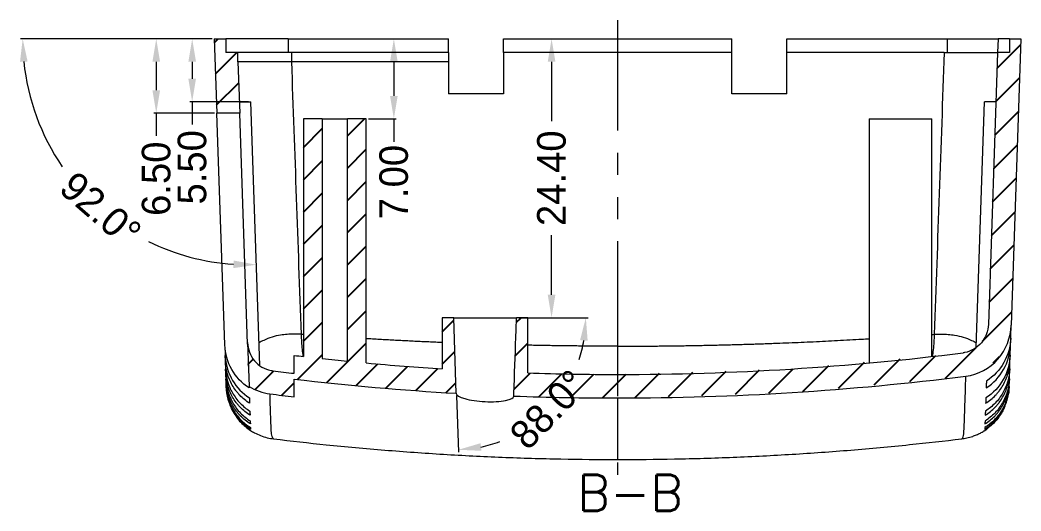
# Model space of a CAD drawing. Extents: x -222 to 335, y 201 to 414.
# Drawn here: x 242.3 to 329.9, y 370.3 to 413.3 of the extents above; entities that cross this region are included whole.
import ezdxf

# ---------------------------------------------------------------- set-up
doc = ezdxf.new("R2010")
doc.units = 0
doc.header["$MEASUREMENT"] = 0
doc.linetypes.add('PHANTOM', pattern=[2.5, 1.25, -0.25, 0.25, -0.25, 0.25, -0.25])
doc.layers.add('10', color=7, linetype='Continuous')
doc.layers.add('TOP', color=7, linetype='Continuous')
doc.styles.add('blockfont', font='simplex.shx', dxfattribs={"bigfont": 'bigfont'})
doc.dimstyles.get("Standard").update_dxf_attribs({"dimtxt": 0.18, "dimasz": 0.18, "dimexe": 0.18, "dimexo": 0.0625, "dimgap": 0.09, "dimtad": 0, "dimtih": 1, "dimtoh": 1, "dimdec": 4, "dimzin": 0, "dimdsep": 46, "dimtxsty": 'Standard', "dimcen": 0.09, "dimadec": 0, "dimazin": 0, "dimtfac": 1, "dimtdec": 4, "dimtofl": 0, "dimtmove": 0, "dimatfit": 3, "dimfxl": 0, "dimtolj": 1, "dimtzin": 0, "dimarcsym": 0})

# ---------------------------------------------------------------- blocks, each defined once
blk = doc.blocks.new('HATCH3')
at = {"color": 200, "linetype": 'Continuous'}
for p, q in [((259.3, 418.045), (259.618, 418.363)), ((259.393, 415.311), (261.246, 417.163)), ((327.8, 415.802), (329.872, 417.871)), ((259.487, 412.578), (261.422, 414.511)), ((327.7, 412.874), (329.772, 414.944)), ((327.6, 409.947), (329.672, 412.017)), ((270.939, 409.883), (272.42, 411.363)), ((267.089, 408.864), (268.739, 410.513)), ((270.939, 407.056), (272.589, 408.705)), ((327.5, 407.02), (329.572, 409.09)), ((267.089, 406.037), (268.739, 407.686)), ((270.939, 404.229), (272.589, 405.878)), ((327.4, 404.093), (329.472, 406.163)), ((267.089, 403.21), (268.739, 404.859)), ((270.939, 401.402), (272.589, 403.051)), ((327.3, 401.166), (329.372, 403.236)), ((267.089, 400.383), (268.739, 402.032)), ((270.939, 398.575), (272.589, 400.224)), ((327.199, 398.239), (329.271, 400.309)), ((267.089, 397.556), (268.739, 399.205)), ((270.939, 395.748), (272.589, 397.397)), ((327.099, 395.312), (329.171, 397.382)), ((267.089, 394.729), (268.739, 396.378)), ((270.939, 392.921), (272.589, 394.57)), ((326.526, 391.913), (329.071, 394.455)), ((267.089, 391.902), (268.739, 393.551)), ((279.239, 392.732), (280.247, 393.739)), ((285.725, 393.557), (286.131, 393.963)), ((269.134, 388.291), (272.589, 391.743)), ((285.623, 390.628), (286.739, 391.743)), ((266.567, 388.553), (268.739, 390.724)), ((279.239, 389.905), (280.342, 391.007)), ((323.288, 388.678), (325.962, 391.349)), ((262.264, 389.909), (262.698, 390.343)), ((271.702, 388.03), (273.588, 389.914)), ((313.916, 387.796), (316.202, 390.079)), ((317.04, 388.09), (319.326, 390.374)), ((320.164, 388.384), (322.45, 390.668)), ((327.452, 390.01), (327.999, 390.557)), ((262.869, 387.686), (264.493, 389.309)), ((274.295, 387.793), (276.201, 389.697)), ((276.933, 387.602), (278.845, 389.511)), ((285.52, 387.699), (286.942, 389.119)), ((287.695, 387.045), (289.704, 389.052)), ((290.456, 386.975), (292.496, 389.014)), ((293.259, 386.949), (295.332, 389.02)), ((296.125, 386.985), (298.254, 389.111)), ((299.046, 387.076), (301.175, 389.203)), ((301.968, 387.168), (304.096, 389.294)), ((304.889, 387.259), (307.018, 389.386)), ((307.81, 387.351), (309.953, 389.491)), ((310.792, 387.502), (313.077, 389.785)), ((265.18, 387.168), (266.272, 388.259)), ((279.572, 387.41), (280.438, 388.275))]:
    blk.add_line(p, q, dxfattribs=at)
blk = doc.blocks.new('*D68')
at = {"color": 4, "linetype": 'Continuous', "lineweight": 9}
for p, q in [((286.939, 411.663), (289.006, 411.663)), ((288.806, 409.663), (288.806, 404.455)), ((288.806, 389.263), (288.806, 394.471)), ((286.939, 387.263), (289.006, 387.263))]:
    blk.add_line(p, q, dxfattribs=at)
for points in [[(288.473, 409.663), (289.139, 409.663), (288.806, 411.663)], [(288.473, 389.263), (289.139, 389.263), (288.806, 387.263)]]:
    blk.add_solid(points, dxfattribs=at)
at = {"layer": 'Defpoints', "color": 0, "linetype": 'Continuous', "lineweight": 9}
for p in [(286.739, 411.663), (288.806, 411.663), (286.739, 387.263)]:
    blk.add_point(p, dxfattribs=at)
at = {"color": 3, "linetype": 'Continuous', "lineweight": 9, "insert": (288.806, 399.463), "char_height": 2.5, "attachment_point": 5, "rotation": 90}
blk.add_mtext('\\A1;24.40', dxfattribs=at)
blk = doc.blocks.new('*D69')
at = {"color": 4, "linetype": 'Continuous', "lineweight": 9}
for p, q in [((285.939, 387.263), (292.005, 387.263)), ((280.477, 380.443), (280.65, 375.504))]:
    blk.add_line(p, q, dxfattribs=at)
for start, end in [(341.56716, 350.08027), (281.91973, 290.43284)]:
    blk.add_arc((280.239, 387.263), 11.566, start, end, dxfattribs=at)
for points in [[(291.3, 385.299), (291.965, 385.242), (291.805, 387.263)], [(282.668, 375.615), (282.588, 376.277), (280.643, 375.704)]]:
    blk.add_solid(points, dxfattribs=at)
at = {"layer": 'Defpoints', "color": 0, "linetype": 'Continuous', "lineweight": 9}
for p in [(280.239, 387.263), (280.239, 387.263), (285.739, 387.263), (280.47, 380.643), (286.254, 377.384)]:
    blk.add_point(p, dxfattribs=at)
at = {"color": 3, "linetype": 'Continuous', "lineweight": 9, "insert": (288.559, 379.228), "char_height": 2.5, "attachment_point": 5, "rotation": 46}
blk.add_mtext('\\A1;88.0°', dxfattribs=at)
blk = doc.blocks.new('*D71')
at = {"color": 4, "linetype": 'Continuous', "lineweight": 9}
blk.add_line((259.089, 411.663), (242.315, 411.663), dxfattribs=at)
for start, end in [(185.79714, 214.45134), (243.69273, 266.16221)]:
    blk.add_arc((262.29, 411.663), 19.775, start, end, dxfattribs=at)
for points in [[(242.283, 409.649), (242.949, 409.682), (242.515, 411.663)], [(260.972, 392.265), (260.961, 391.599), (262.966, 391.899)]]:
    blk.add_solid(points, dxfattribs=at)
at = {"layer": 'Defpoints', "color": 0, "linetype": 'Continuous', "lineweight": 9}
for p in [(259.289, 411.663), (260.289, 411.663), (262.478, 406.163), (245.278, 401.581), (263.268, 383.076)]:
    blk.add_point(p, dxfattribs=at)
at = {"color": 3, "linetype": 'Continuous', "lineweight": 9, "insert": (249.335, 396.722), "char_height": 2.5, "attachment_point": 5, "rotation": 319.07204}
blk.add_mtext('\\A1;92.0°', dxfattribs=at)
blk = doc.blocks.new('*D72')
at = {"color": 4, "linetype": 'Continuous', "lineweight": 9}
for p, q in [((259.089, 411.663), (257.15, 411.663)), ((257.35, 409.663), (257.35, 408.163)), ((262.278, 406.163), (257.15, 406.163)), ((257.35, 406.163), (257.35, 404.163))]:
    blk.add_line(p, q, dxfattribs=at)
for points in [[(257.017, 409.663), (257.684, 409.663), (257.35, 411.663)], [(257.017, 408.163), (257.684, 408.163), (257.35, 406.163)]]:
    blk.add_solid(points, dxfattribs=at)
at = {"layer": 'Defpoints', "color": 0, "linetype": 'Continuous', "lineweight": 9}
for p in [(259.289, 411.663), (257.35, 406.163), (262.478, 406.163)]:
    blk.add_point(p, dxfattribs=at)
at = {"color": 3, "linetype": 'Continuous', "lineweight": 9, "insert": (257.35, 400.421), "char_height": 2.5, "attachment_point": 5, "rotation": 90}
blk.add_mtext('\\A1;5.50', dxfattribs=at)
blk = doc.blocks.new('*D73')
at = {"color": 4, "linetype": 'Continuous', "lineweight": 9}
for p, q in [((259.089, 411.663), (254.006, 411.663)), ((254.206, 409.663), (254.206, 407.163)), ((259.311, 405.163), (254.006, 405.163)), ((254.206, 405.163), (254.206, 403.163))]:
    blk.add_line(p, q, dxfattribs=at)
for points in [[(253.872, 409.663), (254.539, 409.663), (254.206, 411.663)], [(253.872, 407.163), (254.539, 407.163), (254.206, 405.163)]]:
    blk.add_solid(points, dxfattribs=at)
at = {"layer": 'Defpoints', "color": 0, "linetype": 'Continuous', "lineweight": 9}
for p in [(259.289, 411.663), (254.206, 405.163), (259.511, 405.163)]:
    blk.add_point(p, dxfattribs=at)
at = {"color": 3, "linetype": 'Continuous', "lineweight": 9, "insert": (254.206, 399.421), "char_height": 2.5, "attachment_point": 5, "rotation": 90}
blk.add_mtext('\\A1;6.50', dxfattribs=at)
blk = doc.blocks.new('*D74')
at = {"color": 4, "linetype": 'Continuous', "lineweight": 9}
for p, q in [((272.966, 411.663), (275.201, 411.663)), ((275.001, 409.663), (275.001, 406.663)), ((272.789, 404.663), (275.201, 404.663)), ((275.001, 404.663), (275.001, 402.663))]:
    blk.add_line(p, q, dxfattribs=at)
for points in [[(274.668, 409.663), (275.335, 409.663), (275.001, 411.663)], [(274.668, 406.663), (275.335, 406.663), (275.001, 404.663)]]:
    blk.add_solid(points, dxfattribs=at)
at = {"layer": 'Defpoints', "color": 0, "linetype": 'Continuous', "lineweight": 9}
for p in [(272.766, 411.663), (272.589, 404.663), (275.001, 404.663)]:
    blk.add_point(p, dxfattribs=at)
at = {"color": 3, "linetype": 'Continuous', "lineweight": 9, "insert": (275.001, 399.13), "char_height": 2.5, "attachment_point": 5, "rotation": 90}
blk.add_mtext('\\A1;7.00', dxfattribs=at)

msp = doc.modelspace()

# ---------------------------------------------------------------- linework, layer by layer
at = {"color": 7, "linetype": 'Continuous', "lineweight": 9}
for p, q in [((280.47, 380.643), (280.239, 387.263)), ((266.272, 382.395), (266.272, 383.958)), ((266.272, 380.34), (266.272, 381.884))]:
    msp.add_line(p, q, dxfattribs=at)
at = {"layer": '10', "color": 1, "linetype": 'PHANTOM', "lineweight": 9, "ltscale": 7.743802}
msp.add_line((294.589, 413.308), (294.589, 373.508), dxfattribs=at)
at = {"layer": '10', "color": 7, "linetype": 'Continuous', "lineweight": 9}
for p, q in [((259.289, 411.663), (260.289, 411.663)), ((259.289, 411.663), (259.511, 405.163)), ((260.289, 411.663), (260.289, 410.463)), ((265.744, 411.663), (265.744, 410.463)), ((265.744, 411.663), (279.789, 411.663)), ((279.789, 410.463), (279.789, 411.663)), ((284.589, 411.663), (304.589, 411.663)), ((284.589, 410.463), (284.589, 411.663)), ((304.589, 410.463), (304.589, 411.663)), ((309.389, 410.463), (309.389, 411.663)), ((309.389, 411.663), (323.434, 411.663)), ((323.434, 411.663), (323.434, 410.463)), ((327.888, 411.663), (327.847, 410.463)), ((328.889, 411.663), (327.888, 411.663)), ((328.889, 411.663), (329.889, 411.663)), ((328.889, 411.663), (328.889, 410.463)), ((329.889, 411.663), (329.032, 386.598)), ((261.359, 410.463), (260.289, 410.463)), ((261.359, 409.663), (261.359, 410.463)), ((266.037, 410.463), (266.037, 409.663)), ((279.789, 410.463), (266.037, 410.463)), ((279.789, 410.463), (279.789, 409.663)), ((284.589, 410.463), (284.589, 406.863)), ((304.589, 410.463), (284.589, 410.463)), ((304.589, 406.863), (304.589, 410.463)), ((309.389, 406.863), (309.389, 410.463)), ((323.169, 410.463), (309.389, 410.463)), ((327.847, 410.463), (327.033, 386.665)), ((328.889, 410.463), (327.847, 410.463)), ((261.359, 409.663), (261.513, 405.163)), ((279.789, 409.663), (266.037, 409.663)), ((279.789, 409.663), (279.789, 406.863)), ((284.589, 406.863), (279.789, 406.863)), ((309.389, 406.863), (304.589, 406.863)), ((261.478, 406.163), (262.478, 406.163)), ((263.268, 383.076), (262.478, 406.163)), ((325.964, 384.651), (326.7, 406.163)), ((327.7, 406.163), (326.7, 406.163)), ((261.513, 405.163), (259.511, 405.163)), ((260.205, 384.875), (259.511, 405.163)), ((262.204, 384.951), (261.513, 405.163)), ((267.089, 404.663), (267.089, 383.863)), ((268.739, 404.663), (267.089, 404.663)), ((267.089, 404.663), (267.089, 383.863)), ((268.739, 404.663), (268.739, 404.663)), ((268.739, 404.663), (270.939, 404.663)), ((268.739, 404.663), (268.739, 383.68)), ((272.589, 404.663), (270.939, 404.663)), ((270.939, 383.454), (270.939, 404.663)), ((272.589, 383.298), (272.589, 404.663)), ((272.589, 383.298), (272.589, 404.663)), ((316.589, 404.663), (316.589, 383.304)), ((316.589, 404.663), (322.089, 404.663)), ((322.089, 383.868), (322.089, 404.663)), ((280.239, 387.263), (279.239, 387.263)), ((279.239, 387.263), (279.239, 382.784)), ((280.239, 387.263), (280.239, 387.263)), ((280.239, 387.263), (285.739, 387.263)), ((286.739, 387.263), (285.739, 387.263)), ((286.739, 382.424), (286.739, 387.263)), ((262.2, 385.079), (262.331, 381.25)), ((328.973, 384.875), (328.992, 385.448)), ((260.253, 383.495), (260.237, 383.95)), ((328.925, 383.495), (328.941, 383.95)), ((260.289, 382.427), (260.277, 382.771)), ((328.889, 382.427), (328.901, 382.771)), ((260.316, 381.654), (260.308, 381.888)), ((260.33, 381.229), (260.327, 381.323)), ((328.848, 381.229), (328.851, 381.323)), ((328.862, 381.654), (328.87, 381.888)), ((280.47, 380.646), (280.47, 380.643)), ((262.462, 377.402), (262.463, 377.393)), ((326.716, 377.402), (326.715, 377.393))]:
    msp.add_line(p, q, dxfattribs=at)
at = {"layer": '10', "color": 80, "linetype": 'Continuous', "lineweight": 9}
for p, q in [((327.033, 386.665), (327.033, 386.665)), ((329.032, 386.598), (329.032, 386.598)), ((262.2, 385.078), (262.2, 385.079)), ((324.831, 384.192), (324.833, 384.192)), ((264.4, 382.621), (264.404, 382.62)), ((294.589, 382.297), (294.589, 382.297)), ((325.07, 382.146), (325.072, 382.146)), ((262.331, 381.25), (262.331, 381.25)), ((264.157, 380.593), (264.161, 380.593)), ((294.589, 380.237), (294.589, 380.237))]:
    msp.add_line(p, q, dxfattribs=at)
at = {"layer": '10', "color": 7, "linetype": 'Continuous', "lineweight": 9}
for points, knots in [([(265.744, 411.663), (265.31, 411.663), (264.451, 411.663), (263.268, 411.663), (262.235, 411.663), (261.39, 411.663), (260.761, 411.663), (260.375, 411.663), (260.284, 411.663), (260.291, 411.663)], [0, 0, 0, 0, 0.141604, 0.285705, 0.429151, 0.570419, 0.713967, 0.858214, 1, 1, 1, 1]), ([(323.434, 411.663), (323.868, 411.663), (324.727, 411.663), (325.91, 411.663), (326.943, 411.663), (327.556, 411.663), (327.836, 411.663), (327.879, 411.663)], [0, 0, 0, 0, 0.237386, 0.478957, 0.71943, 0.956252, 1, 1, 1, 1]), ([(266.037, 410.463), (264.709, 410.463), (263.522, 410.463), (261.821, 410.463), (261.354, 410.463), (261.361, 410.463)], [0, 0, 0, 0, 0.5, 0.5, 1, 1, 1, 1]), ([(323.169, 410.463), (324.482, 410.463), (325.689, 410.463), (327.385, 410.463), (327.851, 410.463), (327.845, 410.463)], [0, 0, 0, 0, 0.5, 0.5, 1, 1, 1, 1]), ([(262.304, 409.663), (262.282, 409.663), (262.237, 409.663), (262.173, 409.663), (262.11, 409.663), (262.048, 409.663), (261.988, 409.663), (261.93, 409.663), (261.873, 409.663), (261.819, 409.663), (261.767, 409.663), (261.718, 409.663), (261.671, 409.663), (261.627, 409.663), (261.586, 409.663), (261.548, 409.663), (261.513, 409.663), (261.481, 409.663), (261.453, 409.663), (261.428, 409.663), (261.407, 409.663), (261.39, 409.663), (261.376, 409.663), (261.367, 409.663), (261.362, 409.663), (261.358, 409.663)], [0, 0, 0, 0, 0.036384, 0.073336, 0.110845, 0.148899, 0.187487, 0.226594, 0.266208, 0.306313, 0.346894, 0.387936, 0.429419, 0.471328, 0.513644, 0.556347, 0.599417, 0.642833, 0.686576, 0.730622, 0.77495, 0.819536, 0.864358, 0.909392, 1, 1, 1, 1]), ([(266.037, 409.663), (265.998, 409.663), (265.919, 409.663), (265.802, 409.663), (265.685, 409.663), (265.568, 409.663), (265.453, 409.663), (265.337, 409.663), (265.223, 409.663), (265.11, 409.663), (264.997, 409.663), (264.885, 409.663), (264.775, 409.663), (264.666, 409.663), (264.558, 409.663), (264.451, 409.663), (264.345, 409.663), (264.241, 409.663), (264.139, 409.663), (264.037, 409.663), (263.938, 409.663), (263.84, 409.663), (263.744, 409.663), (263.649, 409.663), (263.557, 409.663), (263.466, 409.663), (263.377, 409.663), (263.29, 409.663), (263.205, 409.663), (263.122, 409.663), (263.04, 409.663), (262.961, 409.663), (262.91, 409.663), (262.884, 409.663)], [0, 0, 0, 0, 0.032571, 0.065198, 0.097873, 0.130588, 0.163335, 0.196107, 0.228894, 0.26169, 0.294485, 0.327273, 0.360044, 0.392791, 0.425505, 0.458179, 0.490805, 0.523374, 0.555879, 0.588311, 0.620664, 0.652929, 0.685099, 0.717167, 0.749125, 0.780965, 0.812682, 0.844268, 0.875715, 0.907019, 0.938172, 0.969167, 1, 1, 1, 1]), ([(285.5, 380.406), (285.503, 380.496), (285.506, 380.586), (285.509, 380.676), (285.566, 382.298), (285.622, 383.921), (285.679, 385.543), (285.699, 386.116), (285.719, 386.69), (285.739, 387.263)], [0, 0, 0, 0, 0.039297, 0.039297, 0.039297, 0.749131, 0.749131, 0.749131, 1, 1, 1, 1]), ([(327.033, 386.665), (327.023, 386.383), (326.967, 386.1), (326.87, 385.836), (326.767, 385.558), (326.615, 385.295), (326.425, 385.068), (326.237, 384.844), (326.008, 384.65), (325.756, 384.504), (325.511, 384.363), (325.238, 384.262), (324.96, 384.212), (324.917, 384.204), (324.874, 384.198), (324.831, 384.192)], [0, 0, 0, 0, 0.235702, 0.235702, 0.235702, 0.483394, 0.483394, 0.483394, 0.727476, 0.727476, 0.727476, 0.964115, 0.964115, 0.964115, 1, 1, 1, 1]), ([(325.072, 382.146), (326.151, 382.282), (327.154, 382.829), (328.58, 384.452), (328.994, 385.51), (329.032, 386.598)], [0, 0, 0, 0, 0.5, 0.5, 1, 1, 1, 1]), ([(328.993, 385.471), (328.995, 385.517), (328.998, 385.604), (329.002, 385.727), (329.005, 385.834), (329.008, 385.925), (329.011, 385.999), (329.013, 386.055), (329.016, 386.142), (329.02, 386.261), (329.026, 386.427), (329.029, 386.538), (329.032, 386.598)], [0, 0, 0, 0, 0.129403, 0.242895, 0.340478, 0.422153, 0.48792, 0.537781, 0.571735, 0.719571, 0.849259, 1, 1, 1, 1]), ([(266.881, 385.812), (266.67, 385.82), (266.25, 385.835), (265.651, 385.808), (265.002, 385.733), (264.293, 385.567), (263.669, 385.32), (263.327, 385.133), (263.201, 385.055)], [0, 0, 0, 0, 0.138803, 0.276539, 0.412213, 0.609172, 0.842729, 1, 1, 1, 1]), ([(266.881, 385.812), (266.891, 385.593), (266.913, 385.145), (266.969, 384.493), (267.017, 384.07), (267.044, 383.868)], [0, 0, 0, 0, 0.32986, 0.673991, 1, 1, 1, 1]), ([(322.297, 385.812), (322.286, 385.584), (322.264, 385.128), (322.208, 384.479), (322.16, 384.065), (322.135, 383.873)], [0, 0, 0, 0, 0.344145, 0.689223, 1, 1, 1, 1]), ([(322.297, 385.812), (322.508, 385.82), (322.928, 385.835), (323.528, 385.808), (324.179, 385.733), (324.888, 385.564), (325.51, 385.319), (325.852, 385.134), (325.978, 385.056)], [0, 0, 0, 0, 0.138879, 0.276521, 0.412465, 0.612092, 0.84317, 1, 1, 1, 1]), ([(262.2, 385.078), (262.209, 384.799), (262.264, 384.518), (262.36, 384.256), (262.461, 383.983), (262.611, 383.724), (262.798, 383.501), (262.982, 383.279), (263.209, 383.087), (263.457, 382.941), (263.701, 382.799), (263.973, 382.696), (264.25, 382.644), (264.301, 382.635), (264.352, 382.626), (264.404, 382.62)], [0, 0, 0, 0, 0.234243, 0.234243, 0.234243, 0.478338, 0.478338, 0.478338, 0.720188, 0.720188, 0.720188, 0.956981, 0.956981, 0.956981, 1, 1, 1, 1]), ([(279.237, 385.085), (279.048, 385.093), (278.656, 385.11), (278.06, 385.136), (277.449, 385.164), (276.836, 385.193), (276.223, 385.223), (275.608, 385.254), (274.992, 385.287), (274.374, 385.32), (273.756, 385.355), (273.159, 385.389), (272.77, 385.412), (272.586, 385.423)], [0, 0, 0, 0, 0.084846, 0.176275, 0.26796, 0.359899, 0.452093, 0.544543, 0.637248, 0.730209, 0.823425, 0.916897, 1, 1, 1, 1]), ([(294.589, 384.768), (294.399, 384.768), (294.02, 384.768), (293.449, 384.769), (292.877, 384.772), (292.303, 384.775), (291.727, 384.779), (291.15, 384.784), (290.571, 384.789), (289.99, 384.796), (289.408, 384.804), (288.824, 384.812), (288.239, 384.822), (287.652, 384.832), (287.151, 384.842), (286.846, 384.848), (286.737, 384.851)], [0, 0, 0, 0, 0.072397, 0.145015, 0.217854, 0.290914, 0.364195, 0.437696, 0.511417, 0.585358, 0.659518, 0.733898, 0.808497, 0.883315, 0.958351, 1, 1, 1, 1]), ([(294.589, 384.768), (294.783, 384.768), (295.17, 384.768), (295.752, 384.769), (296.333, 384.772), (296.914, 384.775), (297.495, 384.779), (298.076, 384.784), (298.658, 384.79), (299.239, 384.797), (299.82, 384.804), (300.401, 384.813), (300.982, 384.823), (301.562, 384.833), (302.143, 384.844), (302.724, 384.857), (303.304, 384.87), (303.884, 384.884), (304.464, 384.899), (305.044, 384.915), (305.624, 384.931), (306.204, 384.949), (306.783, 384.968), (307.362, 384.987), (307.941, 385.008), (308.682, 385.035), (309.585, 385.07), (310.649, 385.115), (311.713, 385.163), (312.776, 385.214), (313.838, 385.268), (314.899, 385.325), (315.817, 385.377), (316.381, 385.41), (316.592, 385.423)], [0, 0, 0, 0, 0.026276, 0.052554, 0.078833, 0.105113, 0.131394, 0.157677, 0.183962, 0.210248, 0.236535, 0.262825, 0.289116, 0.315409, 0.341704, 0.368001, 0.3943, 0.420601, 0.446905, 0.473211, 0.499519, 0.52583, 0.552143, 0.578459, 0.604778, 0.631099, 0.679575, 0.728076, 0.776601, 0.825151, 0.873727, 0.922328, 0.970956, 1, 1, 1, 1]), ([(328.942, 383.973), (328.947, 384.116), (328.957, 384.407), (328.967, 384.718), (328.973, 384.875)], [0, 0, 0, 0, 0.510707, 1, 1, 1, 1]), ([(262.381, 379.769), (262.063, 379.969), (261.777, 380.204), (261.456, 380.539), (261.394, 380.608), (261.274, 380.751), (261.215, 380.825), (261.048, 381.05), (260.946, 381.205), (260.763, 381.527), (260.681, 381.693), (260.537, 382.037), (260.475, 382.215), (260.323, 382.753), (260.266, 383.119), (260.253, 383.495)], [0, 0, 0, 0, 0.25, 0.25, 0.3125, 0.3125, 0.375, 0.375, 0.5, 0.5, 0.625, 0.625, 0.75, 0.75, 1, 1, 1, 1]), ([(262.27, 383.008), (262.27, 383.015), (262.268, 383.081), (262.266, 383.146), (262.264, 383.203), (262.264, 383.207)], [0, 0, 0, 0, 0.108876, 0.999954, 1, 1, 1, 1]), ([(326.797, 379.769), (327.115, 379.969), (327.401, 380.204), (327.722, 380.539), (327.784, 380.608), (327.904, 380.751), (327.963, 380.825), (328.13, 381.05), (328.232, 381.205), (328.415, 381.527), (328.497, 381.693), (328.641, 382.037), (328.703, 382.215), (328.855, 382.753), (328.913, 383.119), (328.925, 383.495)], [0, 0, 0, 0, 0.25, 0.25, 0.3125, 0.3125, 0.375, 0.375, 0.5, 0.5, 0.625, 0.625, 0.75, 0.75, 1, 1, 1, 1]), ([(260.285, 382.63), (260.307, 382.314), (260.362, 382.004), (260.473, 381.612), (260.501, 381.524), (260.563, 381.348), (260.596, 381.261), (260.705, 381.004), (260.869, 380.673), (261.071, 380.365), (261.293, 380.068), (261.415, 379.925), (261.801, 379.524), (262.087, 379.29), (262.404, 379.092)], [0, 0, 0, 0, 0.221398, 0.221398, 0.286282, 0.286282, 0.351165, 0.351165, 0.480932, 0.610699, 0.610699, 0.740466, 0.740466, 1, 1, 1, 1]), ([(262.417, 378.724), (262.1, 378.922), (261.814, 379.155), (261.494, 379.488), (261.431, 379.557), (261.311, 379.698), (261.253, 379.772), (261.085, 379.995), (260.984, 380.149), (260.8, 380.469), (260.718, 380.634), (260.574, 380.976), (260.512, 381.153), (260.36, 381.688), (260.302, 382.053), (260.289, 382.427)], [0, 0, 0, 0, 0.25, 0.25, 0.3125, 0.3125, 0.375, 0.375, 0.5, 0.5, 0.625, 0.625, 0.75, 0.75, 1, 1, 1, 1]), ([(324.699, 376.66), (324.713, 376.662), (324.791, 376.701), (324.904, 377.037), (324.93, 378.085), (324.99, 379.74), (325.039, 381.278), (325.069, 382.114), (325.071, 382.146)], [0, 0, 0, 0, 0.043083, 0.264077, 0.510519, 0.766669, 0.99113, 1, 1, 1, 1]), ([(326.761, 378.724), (327.078, 378.922), (327.364, 379.155), (327.684, 379.488), (327.747, 379.557), (327.867, 379.698), (327.925, 379.772), (328.093, 379.995), (328.194, 380.149), (328.378, 380.469), (328.46, 380.634), (328.604, 380.976), (328.666, 381.153), (328.818, 381.688), (328.876, 382.053), (328.889, 382.427)], [0, 0, 0, 0, 0.25, 0.25, 0.3125, 0.3125, 0.375, 0.375, 0.5, 0.5, 0.625, 0.625, 0.75, 0.75, 1, 1, 1, 1]), ([(328.901, 382.794), (328.889, 382.421), (328.831, 382.056), (328.705, 381.612), (328.677, 381.524), (328.615, 381.348), (328.582, 381.261), (328.473, 381.004), (328.309, 380.673), (328.107, 380.365), (327.885, 380.068), (327.763, 379.925), (327.377, 379.524), (327.091, 379.29), (326.774, 379.092)], [0, 0, 0, 0, 0.25, 0.25, 0.3125, 0.3125, 0.375, 0.375, 0.5, 0.625, 0.625, 0.75, 0.75, 1, 1, 1, 1]), ([(328.871, 381.912), (328.872, 381.93), (328.877, 382.085), (328.883, 382.259), (328.889, 382.427)], [0, 0, 0, 0, 0.11637, 1, 1, 1, 1]), ([(262.443, 377.965), (262.127, 378.162), (261.841, 378.394), (261.521, 378.725), (261.459, 378.793), (261.338, 378.935), (261.28, 379.007), (261.112, 379.23), (261.011, 379.384), (260.827, 379.702), (260.745, 379.867), (260.601, 380.207), (260.539, 380.384), (260.386, 380.917), (260.328, 381.281), (260.316, 381.654)], [0, 0, 0, 0, 0.25, 0.25, 0.3125, 0.3125, 0.375, 0.375, 0.5, 0.5, 0.625, 0.625, 0.75, 0.75, 1, 1, 1, 1]), ([(260.317, 381.724), (260.34, 381.417), (260.394, 381.117), (260.504, 380.733), (260.532, 380.645), (260.593, 380.471), (260.627, 380.383), (260.736, 380.127), (260.9, 379.798), (261.102, 379.491), (261.324, 379.196), (261.446, 379.053), (261.831, 378.654), (262.118, 378.422), (262.434, 378.225)], [0, 0, 0, 0, 0.217055, 0.217055, 0.282301, 0.282301, 0.347546, 0.347546, 0.478037, 0.608528, 0.608528, 0.739018, 0.739018, 1, 1, 1, 1]), ([(262.458, 377.514), (262.142, 377.714), (261.856, 377.949), (261.536, 378.283), (261.474, 378.352), (261.354, 378.494), (261.295, 378.568), (261.128, 378.792), (261.026, 378.946), (260.842, 379.267), (260.76, 379.432), (260.616, 379.774), (260.554, 379.952), (260.401, 380.489), (260.343, 380.855), (260.33, 381.229)], [0, 0, 0, 0, 0.25, 0.25, 0.3125, 0.3125, 0.375, 0.375, 0.5, 0.5, 0.625, 0.625, 0.75, 0.75, 1, 1, 1, 1]), ([(260.336, 381.167), (260.359, 380.856), (260.413, 380.552), (260.523, 380.166), (260.551, 380.078), (260.613, 379.903), (260.647, 379.816), (260.755, 379.559), (260.837, 379.394), (261.021, 379.075), (261.122, 378.921), (261.344, 378.625), (261.466, 378.483), (261.851, 378.082), (262.138, 377.849), (262.454, 377.651)], [0, 0, 0, 0, 0.218559, 0.218559, 0.283679, 0.283679, 0.348799, 0.348799, 0.479039, 0.479039, 0.60928, 0.60928, 0.73952, 0.73952, 1, 1, 1, 1]), ([(326.72, 377.514), (327.036, 377.714), (327.322, 377.949), (327.642, 378.283), (327.704, 378.352), (327.824, 378.494), (327.883, 378.568), (328.05, 378.792), (328.152, 378.946), (328.336, 379.267), (328.418, 379.432), (328.562, 379.774), (328.624, 379.952), (328.777, 380.489), (328.835, 380.855), (328.848, 381.229)], [0, 0, 0, 0, 0.25, 0.25, 0.3125, 0.3125, 0.375, 0.375, 0.5, 0.5, 0.625, 0.625, 0.75, 0.75, 1, 1, 1, 1]), ([(328.847, 381.247), (328.828, 380.908), (328.772, 380.578), (328.655, 380.166), (328.627, 380.078), (328.565, 379.903), (328.531, 379.816), (328.423, 379.559), (328.341, 379.394), (328.157, 379.075), (328.056, 378.921), (327.834, 378.625), (327.712, 378.483), (327.327, 378.082), (327.04, 377.849), (326.724, 377.651)], [0, 0, 0, 0, 0.232896, 0.232896, 0.296821, 0.296821, 0.360747, 0.360747, 0.488597, 0.488597, 0.616448, 0.616448, 0.744299, 0.744299, 1, 1, 1, 1]), ([(326.735, 377.965), (327.051, 378.162), (327.337, 378.394), (327.657, 378.725), (327.719, 378.793), (327.84, 378.935), (327.898, 379.007), (328.066, 379.23), (328.167, 379.384), (328.351, 379.702), (328.433, 379.867), (328.577, 380.207), (328.639, 380.384), (328.792, 380.917), (328.85, 381.281), (328.862, 381.654)], [0, 0, 0, 0, 0.25, 0.25, 0.3125, 0.3125, 0.375, 0.375, 0.5, 0.5, 0.625, 0.625, 0.75, 0.75, 1, 1, 1, 1]), ([(328.871, 381.912), (328.858, 381.539), (328.801, 381.176), (328.674, 380.733), (328.646, 380.645), (328.585, 380.471), (328.551, 380.383), (328.442, 380.127), (328.278, 379.798), (328.076, 379.491), (327.854, 379.196), (327.732, 379.053), (327.347, 378.654), (327.06, 378.422), (326.744, 378.225)], [0, 0, 0, 0, 0.25, 0.25, 0.3125, 0.3125, 0.375, 0.375, 0.5, 0.625, 0.625, 0.75, 0.75, 1, 1, 1, 1]), ([(328.847, 381.246), (328.849, 381.286), (328.853, 381.382), (328.857, 381.496), (328.859, 381.566)], [0, 0, 0, 0, 0.448834, 1, 1, 1, 1]), ([(264.48, 376.66), (264.452, 376.666), (264.379, 376.73), (264.262, 377.147), (264.245, 378.204), (264.189, 379.592), (264.164, 380.433), (264.159, 380.594)], [0, 0, 0, 0, 0.112885, 0.313021, 0.658728, 0.937131, 1, 1, 1, 1]), ([(280.47, 380.643), (280.476, 380.482), (280.743, 380.315), (281.667, 380.047), (282.327, 379.949), (283.656, 379.887), (284.32, 379.923), (285.243, 380.108), (285.497, 380.251), (285.5, 380.406)], [0, 0, 0, 0, 0.251067, 0.251067, 0.502134, 0.502134, 0.753201, 0.753201, 1, 1, 1, 1]), ([(294.589, 380.237), (294.589, 380.197), (294.589, 380.111), (294.589, 379.98), (294.589, 379.844), (294.589, 379.71), (294.589, 379.579), (294.589, 379.059), (294.589, 378.224), (294.589, 377.217), (294.589, 376.39), (294.589, 375.925), (294.589, 375.643), (294.589, 375.513), (294.589, 375.377), (294.589, 375.254), (294.589, 375.101), (294.589, 374.983), (294.589, 374.9), (294.589, 374.862), (294.589, 374.852)], [0, 0, 0, 0, 0.011257, 0.024458, 0.037657, 0.050855, 0.064052, 0.077246, 0.208975, 0.340443, 0.471753, 0.603033, 0.61962, 0.668782, 0.700906, 0.734552, 0.783406, 0.866107, 0.904625, 1, 1, 1, 1]), ([(328.459, 379.453), (328.461, 379.457), (328.493, 379.525), (328.538, 379.643), (328.603, 379.822), (328.649, 379.97), (328.682, 380.085), (328.699, 380.151), (328.716, 380.218), (328.732, 380.284), (328.745, 380.344), (328.763, 380.429), (328.779, 380.518), (328.79, 380.579), (328.794, 380.606), (328.794, 380.612)], [0, 0, 0, 0, 0.00804, 0.174189, 0.326188, 0.447749, 0.483459, 0.514069, 0.541396, 0.569098, 0.60178, 0.643309, 0.762853, 0.942789, 1, 1, 1, 1]), ([(328.839, 381.014), (328.836, 381.018), (328.838, 381.022), (328.838, 381.027), (328.839, 381.048), (328.84, 381.07), (328.84, 381.081)], [0, 0, 0, 0, 0.060169, 0.375346, 0.727276, 1, 1, 1, 1]), ([(260.767, 379.344), (260.819, 379.233), (260.875, 379.125), (261.027, 378.856), (261.129, 378.7), (261.351, 378.4), (261.472, 378.254), (261.858, 377.845), (262.145, 377.606), (262.462, 377.402)], [0, 0, 0, 0, 0.141009, 0.141009, 0.355757, 0.355757, 0.570504, 0.570504, 1, 1, 1, 1]), ([(328.46, 379.454), (328.395, 379.304), (328.322, 379.159), (328.151, 378.856), (328.049, 378.7), (327.827, 378.4), (327.706, 378.254), (327.32, 377.845), (327.033, 377.606), (326.716, 377.402)], [0, 0, 0, 0, 0.178624, 0.178624, 0.383968, 0.383968, 0.589312, 0.589312, 1, 1, 1, 1]), ([(262.434, 378.225), (262.435, 378.204), (262.436, 378.162), (262.438, 378.105), (262.44, 378.053), (262.442, 378.007), (262.443, 377.978), (262.443, 377.965)], [0, 0, 0, 0, 0.229697, 0.444557, 0.644567, 0.829718, 1, 1, 1, 1]), ([(262.454, 377.651), (262.454, 377.64), (262.455, 377.619), (262.456, 377.59), (262.457, 377.563), (262.458, 377.537), (262.458, 377.522), (262.458, 377.514)], [0, 0, 0, 0, 0.197849, 0.396769, 0.596764, 0.79784, 1, 1, 1, 1]), ([(262.462, 377.398), (262.578, 377.321), (262.858, 377.151), (263.342, 376.931), (263.903, 376.752), (264.293, 376.683), (264.487, 376.662)], [0, 0, 0, 0, 0.189234, 0.447812, 0.728155, 1, 1, 1, 1]), ([(324.694, 376.662), (324.849, 376.68), (325.186, 376.735), (325.605, 376.854), (325.995, 377.003), (326.322, 377.16), (326.563, 377.292), (326.695, 377.382), (326.718, 377.397)], [0, 0, 0, 0, 0.213177, 0.475278, 0.649735, 0.816151, 0.969468, 1, 1, 1, 1]), ([(264.481, 376.664), (266.016, 376.477), (269.256, 376.113), (274.213, 375.661), (279.346, 375.296), (284.486, 375.037), (289.568, 374.884), (292.936, 374.852), (294.589, 374.853)], [0, 0, 0, 0, 0.153691, 0.32417, 0.494683, 0.665196, 0.835674, 1, 1, 1, 1]), ([(294.589, 374.853), (296.245, 374.852), (299.619, 374.884), (304.71, 375.038), (309.859, 375.297), (315.001, 375.663), (319.949, 376.116), (323.179, 376.479), (324.7, 376.665)], [0, 0, 0, 0, 0.164606, 0.335369, 0.506168, 0.676967, 0.84773, 1, 1, 1, 1])]:
    msp.add_open_spline(points, degree=3, knots=knots, dxfattribs=at)
for points, degree in [([(323.169, 410.463), (322.878, 402.246), (322.588, 394.029), (322.297, 385.812)], 3), ([(262.884, 409.663), (262.671, 409.662), (262.476, 409.662), (262.304, 409.663)], 3), ([(266.037, 409.663), (266.318, 401.713), (266.6, 393.763), (266.881, 385.812)], 3), ([(267.089, 385.797), (267.019, 385.802), (266.95, 385.807), (266.881, 385.812)], 3), ([(322.089, 385.797), (322.159, 385.802), (322.228, 385.807), (322.297, 385.812)], 3), ([(328.993, 385.471), (328.941, 383.962), (328.14, 382.525), (326.863, 381.716)], 3), ([(262.335, 381.119), (261.059, 381.928), (260.257, 383.366), (260.205, 384.875)], 3), ([(260.214, 384.712), (260.232, 384.191), (260.245, 383.801)], 2), ([(326.843, 381.119), (328.119, 381.928), (328.921, 383.366), (328.973, 384.875)], 3), ([(260.245, 383.802), (260.35, 382.365), (261.142, 381.018), (262.365, 380.249)], 3), ([(266.272, 383.958), (266.544, 383.926), (266.816, 383.894), (267.089, 383.863)], 3), ([(294.589, 382.297), (304.699, 382.297), (314.802, 382.93), (324.833, 384.192)], 3), ([(328.942, 383.973), (328.89, 382.473), (328.085, 381.048), (326.813, 380.249)], 3), ([(260.261, 383.335), (260.276, 382.92), (260.286, 382.63)], 2), ([(268.739, 383.68), (269.472, 383.602), (270.205, 383.526), (270.939, 383.454)], 3), ([(272.589, 383.298), (274.803, 383.096), (277.02, 382.925), (279.239, 382.784)], 3), ([(328.901, 382.794), (328.909, 383.008), (328.917, 383.242), (328.925, 383.495)], 3), ([(260.299, 382.245), (260.317, 381.724)], 1), ([(264.4, 382.621), (265.024, 382.543), (265.647, 382.468), (266.272, 382.395)], 3), ([(286.739, 382.424), (289.355, 382.34), (291.971, 382.297), (294.589, 382.297)], 3), ([(294.589, 380.237), (304.778, 380.237), (314.961, 380.875), (325.07, 382.146)], 3), ([(260.326, 381.481), (260.334, 381.246), (260.337, 381.166)], 2), ([(260.333, 381.156), (260.338, 381.012), (260.349, 380.869), (260.367, 380.728)], 3), ([(262.331, 381.25), (262.332, 381.206), (262.334, 381.162), (262.335, 381.119)], 3), ([(262.331, 381.25), (262.883, 380.901), (263.505, 380.675), (264.157, 380.593)], 3), ([(266.272, 381.884), (270.991, 381.333), (275.727, 380.92), (280.47, 380.646)], 3), ([(326.863, 381.716), (326.853, 381.407), (326.843, 381.119)], 2), ([(328.845, 381.156), (328.839, 380.972), (328.822, 380.791), (328.795, 380.611)], 3), ([(328.861, 381.609), (328.862, 381.645)], 1), ([(260.342, 381.024), (260.342, 381.02)], 1), ([(260.35, 381.029), (260.349, 381.032)], 1), ([(262.365, 380.249), (262.371, 380.081), (262.376, 379.921), (262.381, 379.769)], 3), ([(264.161, 380.593), (264.864, 380.506), (265.568, 380.421), (266.272, 380.34)], 3), ([(285.5, 380.406), (288.528, 380.294), (291.558, 380.237), (294.589, 380.237)], 3), ([(326.813, 380.249), (326.805, 379.999), (326.797, 379.769)], 2), ([(328.768, 380.473), (328.793, 380.606), (328.812, 380.741), (328.826, 380.876)], 3), ([(262.404, 379.092), (262.409, 378.962), (262.413, 378.84), (262.417, 378.724)], 3), ([(326.774, 379.092), (326.767, 378.898), (326.761, 378.724)], 2), ([(326.724, 377.651), (326.721, 377.57), (326.72, 377.514)], 2), ([(326.744, 378.225), (326.739, 378.081), (326.735, 377.965)], 2), ([(262.462, 377.397), (262.402, 377.437), (262.342, 377.478), (262.283, 377.52)], 3), ([(326.716, 377.397), (326.776, 377.437), (326.836, 377.478), (326.895, 377.52)], 3)]:
    msp.add_open_spline(points, degree=degree, dxfattribs=at)
msp.add_rational_spline([(294.589, 384.768), (294.589, 383.917), (294.589, 383.078), (294.589, 382.294)], [1.12819539845, 1.07363488995, 1.03649027033, 1.01676153962], degree=3, dxfattribs=at)

# ---------------------------------------------------------------- block references
at = {"layer": '10', "color": 200, "linetype": 'Continuous', "lineweight": 9}
msp.add_blockref('HATCH3', (0, -6.7), dxfattribs=at)

# ---------------------------------------------------------------- texts
at = {"layer": 'TOP', "color": 1, "linetype": 'Continuous', "lineweight": 9, "insert": (294.589, 370.349), "char_height": 3.175, "attachment_point": 8, "line_spacing_factor": 0.903614, "style": 'blockfont'}
msp.add_mtext('\\W01.000; \\H3.17;B-B\\H3.17;', dxfattribs=at)

# ---------------------------------------------------------------- dimensions: what is measured, and where the dimension line sits
at = {"color": 1, "linetype": 'Continuous', "lineweight": 9}
dim = msp.add_angular_dim_2l(base=(245.278, 401.581), line1=((259.289, 411.663), (260.289, 411.663)), line2=((263.268, 383.076), (262.478, 406.163)), dimstyle='Standard', override={"dimtxt": 2.5, "dimasz": 2, "dimexe": 0.2, "dimexo": 0.2, "dimgap": 0.2, "dimtih": 0, "dimtoh": 0, "dimdec": 2, "dimdsep": 0, "dimcen": 0, "dimclrd": 4, "dimclre": 4, "dimclrt": 3, "dimadec": 1, "dimtdec": 2, "dimlwd": 9, "dimlwe": 9}, dxfattribs=at)
dim.commit()
dim.dimension.update_dxf_attribs({"geometry": '*D71', "text_midpoint": (249.335, 396.722), "dimtype": 162})
for base, p1, p2, picture, middle in [((254.206, 405.163), (259.289, 411.663), (259.511, 405.163), '*D73', (254.206, 399.421)), ((257.35, 406.163), (259.289, 411.663), (262.478, 406.163), '*D72', (257.35, 400.421)), ((275.001, 404.663), (272.766, 411.663), (272.589, 404.663), '*D74', (275.001, 399.13)), ((288.806, 411.663), (286.739, 387.263), (286.739, 411.663), '*D68', (288.806, 399.463))]:
    dim = msp.add_linear_dim(base=base, p1=p1, p2=p2, angle=90, dimstyle='Standard', override={"dimtxt": 2.5, "dimasz": 2, "dimexe": 0.2, "dimexo": 0.2, "dimgap": 0.2, "dimtih": 0, "dimtoh": 0, "dimdec": 2, "dimdsep": 0, "dimcen": 0, "dimclrd": 4, "dimclre": 4, "dimclrt": 3, "dimadec": 1, "dimtdec": 2, "dimlwd": 9, "dimlwe": 9}, dxfattribs=at)
    dim.commit()
    dim.dimension.update_dxf_attribs({"geometry": picture, "text_midpoint": middle})
dim = msp.add_angular_dim_2l(base=(286.254, 377.384), line1=((280.239, 387.263), (285.739, 387.263)), line2=((280.47, 380.643), (280.239, 387.263)), dimstyle='Standard', override={"dimtxt": 2.5, "dimasz": 2, "dimexe": 0.2, "dimexo": 0.2, "dimgap": 0.2, "dimtih": 0, "dimtoh": 0, "dimdec": 2, "dimdsep": 0, "dimcen": 0, "dimclrd": 4, "dimclre": 4, "dimclrt": 3, "dimadec": 1, "dimtdec": 2, "dimlwd": 9, "dimlwe": 9}, dxfattribs=at)
dim.commit()
dim.dimension.update_dxf_attribs({"geometry": '*D69', "text_midpoint": (288.559, 379.228)})

doc.saveas('drawing.dxf')
